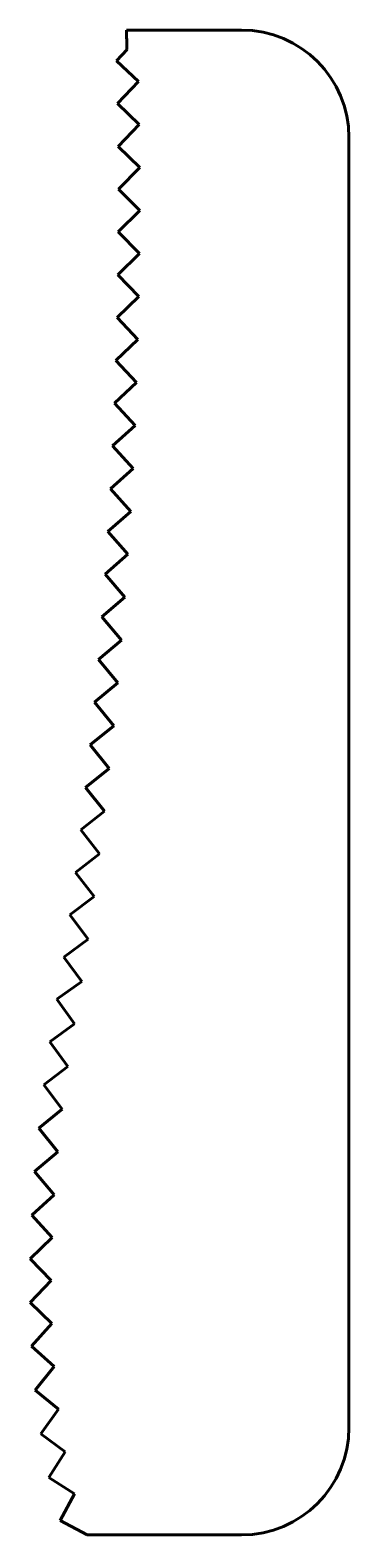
# Model space of a CAD drawing. Header units: millimetres. Extents: x -74 to 0, y -350 to 0.
import ezdxf

# ---------------------------------------------------------------- set-up
doc = ezdxf.new("R2010")
doc.units = ezdxf.units.MM
doc.linetypes.add('K5LT_BASIC', pattern=[0])

msp = doc.modelspace()

# ---------------------------------------------------------------- linework, layer by layer
at = {"color": 150, "linetype": 'K5LT_BASIC', "lineweight": 60, "true_color": 0x0080ff}
for p, q in [((-25, 0), (-51.85, 0)), ((-51.71, -4.54), (-54.15, -7.12)), ((-54.15, -7.12), (-49.03, -11.99)), ((-49.03, -11.99), (-53.93, -17.08)), ((-53.93, -17.08), (-48.84, -21.99)), ((-48.84, -21.99), (-53.79, -27.04)), ((-53.79, -27.04), (-48.74, -31.99)), ((0, -325), (0, -25)), ((-48.74, -31.99), (-53.73, -37)), ((-53.73, -37), (-48.72, -41.99)), ((-48.72, -41.99), (-53.75, -46.95)), ((-53.75, -46.95), (-48.78, -51.99)), ((-48.78, -51.99), (-53.86, -56.91)), ((-53.86, -56.91), (-48.93, -61.98)), ((-48.93, -61.98), (-54.04, -66.87)), ((-54.04, -66.87), (-49.15, -71.98)), ((-49.15, -71.98), (-54.3, -76.83)), ((-54.3, -76.83), (-49.46, -81.98)), ((-49.46, -81.98), (-54.64, -86.78)), ((-54.64, -86.78), (-49.84, -91.97)), ((-49.84, -91.97), (-55.07, -96.73)), ((-55.07, -96.73), (-50.3, -101.96)), ((-50.3, -101.96), (-55.57, -106.68)), ((-55.57, -106.68), (-50.85, -111.94)), ((-50.85, -111.94), (-56.15, -116.62)), ((-56.15, -116.62), (-51.48, -121.92)), ((-51.48, -121.92), (-56.82, -126.56)), ((-56.82, -126.56), (-52.19, -131.9)), ((-52.19, -131.9), (-57.57, -136.49)), ((-57.57, -136.49), (-52.98, -141.87)), ((-52.98, -141.87), (-58.39, -146.42)), ((-58.39, -146.42), (-53.84, -151.83)), ((-53.84, -151.83), (-59.3, -156.33)), ((-59.3, -156.33), (-54.8, -161.79)), ((-54.8, -161.79), (-60.28, -166.24)), ((-60.28, -166.24), (-55.83, -171.73)), ((-55.83, -171.73), (-61.35, -176.15)), ((-61.35, -176.15), (-56.94, -181.67)), ((-56.94, -181.67), (-62.5, -186.04)), ((-62.5, -186.04), (-58.13, -191.6)), ((-58.13, -191.6), (-63.72, -195.92)), ((-63.72, -195.92), (-59.4, -201.52)), ((-59.4, -201.52), (-65.03, -205.79)), ((-65.03, -205.79), (-60.76, -211.42)), ((-60.76, -211.42), (-66.45, -215.63)), ((-66.45, -215.63), (-62.25, -221.31)), ((-62.25, -221.31), (-68.03, -225.38)), ((-68.03, -225.38), (-63.97, -231.16)), ((-63.97, -231.16), (-69.67, -235.35)), ((-69.67, -235.35), (-65.48, -241.05)), ((-65.48, -241.05), (-71.09, -245.35)), ((-71.09, -245.35), (-66.79, -250.96)), ((-66.79, -250.96), (-72.29, -255.41)), ((-72.29, -255.41), (-67.85, -260.91)), ((-67.85, -260.91), (-73.23, -265.49)), ((-73.23, -265.49), (-68.65, -270.88)), ((-68.65, -270.88), (-73.9, -275.6)), ((-73.9, -275.6), (-69.17, -280.86)), ((-69.17, -280.86), (-74.27, -285.76)), ((-74.27, -285.76), (-69.38, -290.86)), ((-69.38, -290.86), (-74.3, -295.93)), ((-74.3, -295.93), (-69.23, -300.86)), ((-69.23, -300.86), (-73.94, -306.13)), ((-73.94, -306.13), (-68.67, -310.84)), ((-68.67, -310.84), (-73.13, -316.33)), ((-73.13, -316.33), (-67.64, -320.79)), ((-67.64, -320.79), (-71.81, -326.5)), ((-71.81, -326.5), (-66.1, -330.67)), ((-66.1, -330.67), (-69.89, -336.64)), ((-69.89, -336.64), (-63.92, -340.43)), ((-63.92, -340.43), (-67.26, -346.67)), ((-67.26, -346.67), (-61.02, -350)), ((-61.02, -350), (-25, -350))]:
    msp.add_line(p, q, dxfattribs=at)
for centre, radius, start, end in [((-1286.22, -39.42), 1235, 1.61827, 1.8292), ((-25, -25), 25, 0, 90), ((-25, -325), 25, 270, 0)]:
    msp.add_arc(centre, radius, start, end, dxfattribs=at)

doc.saveas('drawing.dxf')
